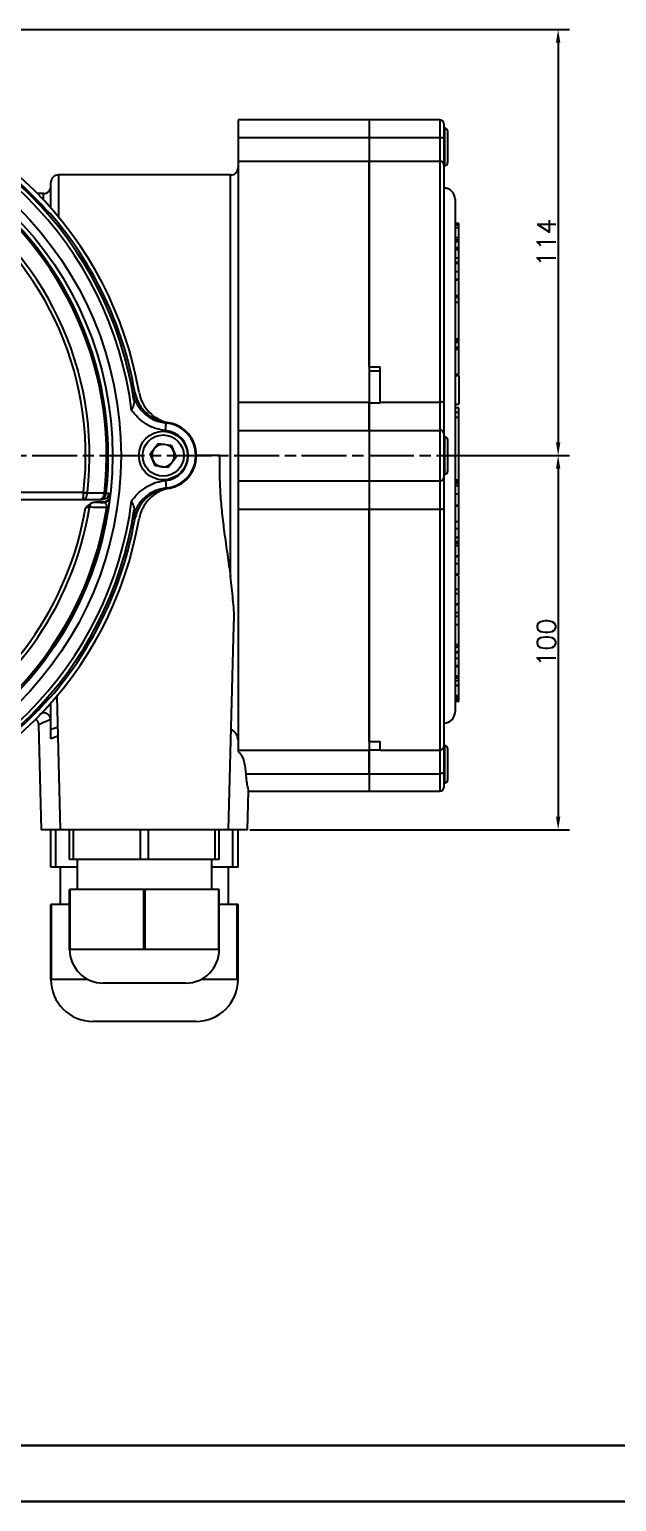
# Model space of a CAD drawing. Header units: millimetres. Extents: x 6533 to 7793, y 6972 to 7863.
# Drawn here: x 7060.7 to 7217.6, y 6971.8 to 7365.3 of the extents above; entities that cross this region are included whole.
import ezdxf

# ---------------------------------------------------------------- set-up
doc = ezdxf.new("R2010")
doc.units = ezdxf.units.MM
doc.linetypes.add('AM_ISO08W050', pattern=[18, 12, -1.5, 3, -1.5])
doc.linetypes.add('PHANTOM2', pattern=[31.75, 15.875, -3.175, 3.175, -3.175, 3.175, -3.175])
for name, color, linetype, lineweight in [('AM_5', 3, 'Continuous', 25), ('AM_7', 4, 'AM_ISO08W050', 25), ('SD', 7, 'PHANTOM2', 13)]:
    doc.layers.add(name, color=color, linetype=linetype, lineweight=lineweight)
doc.styles.add('标注', font='txt.shx', dxfattribs={"height": 5})
doc.dimstyles.new('3.5-0.5$0', dxfattribs={"dimtxt": 5, "dimasz": 3.5, "dimexe": 3, "dimexo": 0.625, "dimtad": 1, "dimdsep": 46, "dimtxsty": '标注', "dimcen": 3.5, "dimaunit": 1, "dimadec": 0, "dimazin": 2, "dimtfac": 1, "dimtmove": 0, "dimatfit": 3, "dimfxl": 0, "dimarcsym": 0})

# ---------------------------------------------------------------- blocks, each defined once
blk = doc.blocks.new('*D10')
at = {"layer": 'AM_5', "color": 0, "lineweight": -2, "transparency": 16777216}
for p, q in [((7171.09, 7251.37), (7205.01, 7251.37)), ((7202.01, 7247.87), (7202.01, 7154.87)), ((7119.66, 7151.37), (7205.01, 7151.37))]:
    blk.add_line(p, q, dxfattribs=at)
at = {"layer": 'AM_5', "color": 0, "transparency": 16777216}
for points in [[(7201.42, 7247.87), (7202.59, 7247.87), (7202.01, 7251.37)], [(7201.42, 7154.87), (7202.59, 7154.87), (7202.01, 7151.37)]]:
    blk.add_solid(points, dxfattribs=at)
at = {"layer": 'Defpoints', "color": 0, "transparency": 16777216}
for p in [(7170.47, 7251.37), (7119.04, 7151.37), (7202.01, 7151.37)]:
    blk.add_point(p, dxfattribs=at)
at = {"layer": 'AM_5', "color": 0, "transparency": 16777216, "insert": (7198.88, 7201.37), "char_height": 5, "attachment_point": 5, "rotation": 90, "style": '标注'}
blk.add_mtext('100', dxfattribs=at)
blk = doc.blocks.new('*D11')
at = {"layer": 'AM_5', "color": 0, "linetype": 'ByBlock', "lineweight": -2, "transparency": 16777216}
for p, q in [((6992.09, 7365.26), (7205.01, 7365.26)), ((7202.01, 7361.76), (7202.01, 7254.87)), ((7172.09, 7251.37), (7205.01, 7251.37))]:
    blk.add_line(p, q, dxfattribs=at)
at = {"layer": 'AM_5', "color": 0, "transparency": 16777216}
for points in [[(7201.42, 7361.76), (7202.59, 7361.76), (7202.01, 7365.26)], [(7201.42, 7254.87), (7202.59, 7254.87), (7202.01, 7251.37)]]:
    blk.add_solid(points, dxfattribs=at)
at = {"layer": 'Defpoints', "color": 0, "transparency": 16777216}
for p in [(6991.47, 7365.26), (7171.47, 7251.37), (7202.01, 7251.37)]:
    blk.add_point(p, dxfattribs=at)
at = {"layer": 'AM_5', "color": 0, "transparency": 16777216, "insert": (7198.88, 7308.31), "char_height": 5, "attachment_point": 5, "rotation": 90, "style": '标注'}
blk.add_mtext('114', dxfattribs=at)

msp = doc.modelspace()

# ---------------------------------------------------------------- linework, layer by layer
at = {"color": 7, "linetype": 'Continuous', "lineweight": 25}
for p, q in [((7151.469, 7341.069), (7116.469, 7341.069)), ((7116.469, 7341.069), (7116.469, 7336.401)), ((7170.469, 7341.069), (7151.469, 7341.069)), ((7151.469, 7341.069), (7151.469, 7336.401)), ((7170.469, 7336.401), (7170.469, 7341.069)), ((7171.469, 7340.069), (7171.469, 7336.049)), ((7171.719, 7338.869), (7171.469, 7338.869)), ((7171.719, 7328.869), (7171.719, 7338.869)), ((7172.469, 7338.119), (7172.469, 7329.619)), ((7116.469, 7336.401), (7151.469, 7336.401)), ((7116.469, 7336.401), (7116.469, 7330.078)), ((7151.469, 7336.401), (7151.469, 7330.078)), ((7151.469, 7336.401), (7170.469, 7336.401)), ((7170.469, 7330.078), (7170.469, 7336.401)), ((7171.469, 7336.049), (7171.469, 7329.095)), ((7114.469, 7326.369), (7068.469, 7326.369)), ((7068.469, 7326.369), (7068.469, 7315.174)), ((7114.469, 7219.007), (7114.469, 7326.369)), ((7116.469, 7330.078), (7151.469, 7330.078)), ((7116.469, 7330.078), (7116.469, 7265.682)), ((7151.469, 7330.078), (7151.469, 7265.682)), ((7151.469, 7330.078), (7170.469, 7330.078)), ((7151.469, 7275.068), (7151.469, 7330.078)), ((7170.469, 7265.682), (7170.469, 7330.078)), ((7171.469, 7329.095), (7171.469, 7265.503)), ((7171.469, 7328.869), (7171.719, 7328.869)), ((7066.469, 7317.513), (7066.469, 7324.369)), ((7064.469, 7321.369), (7062.884, 7321.369)), ((7064.469, 7319.714), (7064.469, 7321.369)), ((7174.469, 7319.869), (7174.469, 7251.369)), ((7066.107, 7316.012), (7066.219, 7316.123)), ((7175.469, 7313.425), (7174.469, 7313.425)), ((7175.469, 7312.909), (7174.469, 7312.909)), ((7175.469, 7312.249), (7174.469, 7312.249)), ((7175.469, 7312.999), (7175.469, 7313.425)), ((7175.469, 7312.338), (7175.469, 7312.909)), ((7175.469, 7309.539), (7174.469, 7309.539)), ((7175.469, 7308.933), (7174.469, 7308.933)), ((7175.469, 7308.483), (7174.469, 7308.483)), ((7175.469, 7306.87), (7174.469, 7306.87)), ((7175.469, 7306.82), (7174.469, 7306.82)), ((7175.469, 7306.604), (7174.469, 7306.604)), ((7175.469, 7308.933), (7175.469, 7309.539)), ((7175.469, 7308.483), (7175.469, 7308.933)), ((7175.469, 7306.604), (7175.469, 7306.82)), ((7175.469, 7306.345), (7175.469, 7306.604)), ((7175.469, 7306.345), (7174.469, 7306.345)), ((7175.469, 7304.102), (7174.469, 7304.102)), ((7175.469, 7302.941), (7174.469, 7302.941)), ((7175.469, 7302.684), (7174.469, 7302.684)), ((7175.469, 7304.156), (7175.469, 7304.394)), ((7175.469, 7302.941), (7175.469, 7304.102)), ((7175.469, 7302.684), (7175.469, 7302.941)), ((7175.469, 7302.646), (7175.469, 7302.684)), ((7175.469, 7300.44), (7174.469, 7300.44)), ((7175.469, 7298.459), (7175.469, 7300.44)), ((7175.594, 7300.266), (7175.469, 7300.266)), ((7175.469, 7298.459), (7174.469, 7298.459)), ((7175.469, 7298.272), (7174.469, 7298.272)), ((7175.469, 7298.272), (7175.469, 7298.459)), ((7175.594, 7296.515), (7175.469, 7296.515)), ((7175.469, 7295.714), (7175.594, 7295.714)), ((7175.469, 7294.083), (7174.469, 7294.083)), ((7175.469, 7293.946), (7174.469, 7293.946)), ((7175.469, 7293.592), (7174.469, 7293.592)), ((7175.469, 7292.241), (7174.469, 7292.241)), ((7175.469, 7294.154), (7175.594, 7294.154)), ((7175.469, 7293.946), (7175.469, 7294.083)), ((7175.469, 7293.592), (7175.469, 7293.946)), ((7175.469, 7292.241), (7175.469, 7293.592)), ((7175.469, 7282.467), (7175.469, 7292.241)), ((7175.594, 7283.281), (7175.469, 7283.281)), ((7175.469, 7282.467), (7174.469, 7282.467)), ((7175.469, 7282.398), (7174.469, 7282.398)), ((7175.469, 7282.149), (7174.469, 7282.149)), ((7175.469, 7281.846), (7174.469, 7281.846)), ((7174.469, 7281.719), (7175.469, 7281.719)), ((7175.469, 7280.292), (7174.469, 7280.292)), ((7175.469, 7279.735), (7174.469, 7279.735)), ((7175.469, 7282.398), (7175.469, 7282.467)), ((7175.469, 7282.149), (7175.469, 7282.398)), ((7175.469, 7280.292), (7175.469, 7281.66)), ((7175.469, 7279.735), (7175.469, 7280.292)), ((7151.469, 7275.068), (7154.469, 7275.068)), ((7154.469, 7265.682), (7154.469, 7275.068)), ((7154.469, 7273.951), (7151.469, 7273.951)), ((7175.469, 7273.005), (7174.469, 7273.005)), ((7175.469, 7272.708), (7174.469, 7272.708)), ((7175.469, 7272.708), (7175.469, 7272.83)), ((7175.469, 7272.708), (7175.469, 7265.123)), ((7088.664, 7266.183), (7088.372, 7268.278)), ((7116.469, 7265.682), (7151.469, 7265.682)), ((7116.469, 7265.682), (7116.469, 7258.109)), ((7151.469, 7265.682), (7151.469, 7258.109)), ((7154.469, 7265.395), (7151.469, 7265.395)), ((7151.469, 7258.109), (7151.469, 7265.395)), ((7154.469, 7265.682), (7170.469, 7265.682)), ((7154.469, 7265.395), (7154.469, 7265.682)), ((7170.469, 7258.109), (7170.469, 7265.682)), ((7171.469, 7265.503), (7171.469, 7257.173)), ((7174.469, 7265.123), (7175.469, 7265.123)), ((7175.469, 7264.124), (7174.469, 7264.124)), ((7175.469, 7262.891), (7175.469, 7264.124)), ((7097.102, 7258.055), (7097.29, 7260.046)), ((7175.469, 7262.891), (7174.469, 7262.891)), ((7175.469, 7261.504), (7174.469, 7261.504)), ((7175.469, 7244.765), (7175.469, 7261.504)), ((7116.469, 7258.109), (7151.469, 7258.109)), ((7116.469, 7258.109), (7116.469, 7244.629)), ((7151.469, 7258.109), (7151.469, 7244.629)), ((7151.469, 7258.109), (7170.469, 7258.109)), ((7170.469, 7244.629), (7170.469, 7258.109)), ((7171.469, 7257.173), (7171.469, 7245.565)), ((7171.719, 7256.369), (7171.469, 7256.369)), ((7171.719, 7246.369), (7171.719, 7256.369)), ((7172.469, 7255.619), (7172.469, 7247.119)), ((7093.035, 7251.824), (7095.147, 7254.571)), ((7094.358, 7248.623), (7093.035, 7251.824)), ((7095.147, 7254.571), (7098.581, 7254.115)), ((7098.581, 7254.115), (7099.903, 7250.914)), ((7097.792, 7248.168), (7094.358, 7248.623)), ((7099.903, 7250.914), (7097.792, 7248.168)), ((7111.556, 7251.369), (7105.36, 7251.369)), ((7174.469, 7251.369), (7174.469, 7182.869)), ((7097.102, 7244.683), (7097.29, 7242.693)), ((7116.469, 7244.629), (7151.469, 7244.629)), ((7116.469, 7244.629), (7116.469, 7237.057)), ((7151.469, 7244.629), (7151.469, 7237.057)), ((7151.469, 7244.629), (7170.469, 7244.629)), ((7170.469, 7237.057), (7170.469, 7244.629)), ((7171.469, 7246.369), (7171.719, 7246.369)), ((7171.469, 7245.565), (7171.469, 7237.235)), ((7175.469, 7244.765), (7174.469, 7244.765)), ((7175.469, 7244.711), (7174.469, 7244.711)), ((7175.469, 7244.405), (7174.469, 7244.405)), ((7175.469, 7243.871), (7174.469, 7243.871)), ((7175.469, 7244.711), (7175.469, 7244.765)), ((7175.469, 7244.405), (7175.469, 7244.711)), ((7175.469, 7243.315), (7175.469, 7243.871)), ((7024.494, 7241.579), (7075.185, 7241.579)), ((7075.182, 7241.419), (7075.185, 7241.579)), ((7075.185, 7241.579), (7076.211, 7241.46)), ((7076.211, 7241.46), (7076.208, 7241.419)), ((7080.788, 7241.358), (7080.793, 7241.427)), ((7080.793, 7241.427), (7081.256, 7241.376)), ((7081.256, 7241.376), (7081.254, 7241.358)), ((7175.469, 7243.315), (7174.469, 7243.315)), ((7175.469, 7243.261), (7174.469, 7243.261)), ((7175.469, 7241.067), (7174.469, 7241.067)), ((7175.469, 7243.261), (7175.469, 7243.315)), ((7175.469, 7241.067), (7175.469, 7243.261)), ((7175.594, 7239.607), (7175.469, 7239.607)), ((7074.985, 7239.579), (7024.494, 7239.579)), ((7079.279, 7239.579), (7074.985, 7239.579)), ((7080.431, 7238.869), (7078.487, 7238.869)), ((7080.068, 7239.579), (7079.279, 7239.579)), ((7081.376, 7237.463), (7081.836, 7237.392)), ((7088.372, 7234.46), (7088.664, 7236.555)), ((7116.469, 7237.057), (7151.469, 7237.057)), ((7116.469, 7237.057), (7116.469, 7172.66)), ((7151.469, 7237.057), (7151.469, 7172.66)), ((7151.469, 7237.057), (7170.469, 7237.057)), ((7151.469, 7174.96), (7151.469, 7237.057)), ((7170.469, 7172.66), (7170.469, 7237.057)), ((7171.469, 7237.235), (7171.469, 7173.644)), ((7174.469, 7238.098), (7175.594, 7238.098)), ((7175.469, 7237.807), (7174.469, 7237.807)), ((7175.469, 7233.696), (7174.469, 7233.696)), ((7174.469, 7231.848), (7175.594, 7231.848)), ((7175.469, 7233.871), (7175.469, 7234.124)), ((7175.469, 7229.48), (7175.469, 7231.727)), ((7175.469, 7229.48), (7174.469, 7229.48)), ((7175.469, 7229.373), (7174.469, 7229.373)), ((7175.469, 7229.338), (7174.469, 7229.338)), ((7175.469, 7228.27), (7174.469, 7228.27)), ((7175.469, 7228.127), (7174.469, 7228.127)), ((7175.469, 7227.85), (7174.469, 7227.85)), ((7175.469, 7229.373), (7175.469, 7229.48)), ((7175.469, 7229.338), (7175.469, 7229.373)), ((7175.469, 7228.27), (7175.469, 7229.338)), ((7175.469, 7228.127), (7175.469, 7228.27)), ((7175.469, 7227.85), (7175.469, 7228.127)), ((7175.469, 7227.245), (7174.469, 7227.245)), ((7175.469, 7224.459), (7174.469, 7224.459)), ((7175.469, 7224.317), (7174.469, 7224.317)), ((7175.469, 7224.459), (7175.469, 7227.245)), ((7175.469, 7224.317), (7175.469, 7224.459)), ((7175.469, 7222.468), (7175.469, 7224.317)), ((7175.469, 7222.468), (7174.469, 7222.468)), ((7175.469, 7219.647), (7175.469, 7222.468)), ((7175.594, 7221.655), (7175.469, 7221.655)), ((7175.469, 7219.647), (7174.469, 7219.647)), ((7175.469, 7219.37), (7174.469, 7219.37)), ((7175.469, 7219.37), (7175.469, 7219.647)), ((7175.469, 7215.601), (7174.469, 7215.601)), ((7174.469, 7214.511), (7175.594, 7214.511)), ((7175.469, 7211.632), (7175.469, 7214.397)), ((7175.594, 7213.768), (7175.469, 7213.768)), ((7175.469, 7211.632), (7174.469, 7211.632)), ((7175.469, 7211.437), (7174.469, 7211.437)), ((7175.469, 7209.334), (7174.469, 7209.334)), ((7175.594, 7208.322), (7174.469, 7208.322)), ((7175.469, 7211.437), (7175.469, 7211.632)), ((7175.469, 7209.334), (7175.469, 7211.437)), ((7175.469, 7210.691), (7175.594, 7210.691)), ((7175.469, 7208.473), (7175.469, 7209.334)), ((7113.961, 7151.369), (7115.393, 7206.038)), ((7175.469, 7206.164), (7174.469, 7206.164)), ((7175.469, 7205.902), (7175.469, 7205.989)), ((7175.469, 7200.788), (7174.469, 7200.788)), ((7174.469, 7200.262), (7175.594, 7200.262)), ((7175.469, 7198.861), (7174.469, 7198.861)), ((7175.469, 7198.603), (7174.469, 7198.603)), ((7175.469, 7197.166), (7174.469, 7197.166)), ((7175.469, 7198.861), (7175.469, 7200.088)), ((7175.469, 7199.62), (7175.594, 7199.62)), ((7175.469, 7198.603), (7175.469, 7198.861)), ((7175.469, 7197.166), (7175.469, 7198.603)), ((7175.469, 7195.18), (7175.469, 7197.166)), ((7175.469, 7195.18), (7174.469, 7195.18)), ((7175.469, 7194.905), (7174.469, 7194.905)), ((7175.469, 7194.905), (7175.469, 7195.18)), ((7175.469, 7192.369), (7175.469, 7194.905)), ((7175.469, 7192.369), (7174.469, 7192.369)), ((7175.469, 7192.251), (7174.469, 7192.251)), ((7175.469, 7192.197), (7174.469, 7192.197)), ((7175.469, 7191.909), (7174.469, 7191.909)), ((7175.469, 7191.13), (7174.469, 7191.13)), ((7175.469, 7189.944), (7174.469, 7189.944)), ((7175.469, 7189.826), (7174.469, 7189.826)), ((7175.469, 7192.251), (7175.469, 7192.369)), ((7175.469, 7192.197), (7175.469, 7192.251)), ((7175.469, 7191.909), (7175.469, 7192.197)), ((7175.469, 7191.13), (7175.469, 7191.909)), ((7175.469, 7189.944), (7175.469, 7191.13)), ((7175.469, 7189.826), (7175.469, 7189.944)), ((7175.469, 7187.176), (7175.469, 7189.826)), ((7066.219, 7186.615), (7066.107, 7186.726)), ((7066.469, 7178.216), (7066.469, 7185.225)), ((7068.043, 7187.053), (7068.977, 7151.369)), ((7175.469, 7187.176), (7174.469, 7187.176)), ((7175.469, 7187.118), (7174.469, 7187.118)), ((7175.469, 7186.737), (7174.469, 7186.737)), ((7175.469, 7186.679), (7174.469, 7186.679)), ((7175.469, 7186.578), (7174.469, 7186.578)), ((7175.469, 7186.266), (7174.469, 7186.266)), ((7175.469, 7186.066), (7174.469, 7186.066)), ((7175.469, 7185.924), (7174.469, 7185.924)), ((7175.469, 7185.723), (7174.469, 7185.723)), ((7175.469, 7185.618), (7174.469, 7185.618)), ((7175.469, 7187.118), (7175.469, 7187.176)), ((7175.469, 7186.737), (7175.469, 7187.118)), ((7175.469, 7186.679), (7175.469, 7186.737)), ((7175.469, 7186.266), (7175.469, 7186.578)), ((7175.469, 7186.066), (7175.469, 7186.266)), ((7175.469, 7185.924), (7175.469, 7186.066)), ((7175.469, 7185.723), (7175.469, 7185.924)), ((7175.469, 7185.618), (7175.469, 7185.723)), ((7063.585, 7182.332), (7064.469, 7182.674)), ((7064.469, 7182.674), (7064.469, 7183.024)), ((7063.165, 7179.431), (7063.9, 7151.369)), ((7066.469, 7178.216), (7068.259, 7178.779)), ((7068.322, 7176.378), (7066.469, 7175.703)), ((7151.469, 7174.96), (7154.469, 7174.96)), ((7154.469, 7172.66), (7154.469, 7174.96)), ((7171.719, 7173.869), (7171.469, 7173.869)), ((7171.469, 7173.644), (7171.469, 7166.689)), ((7171.719, 7168.869), (7171.719, 7173.869)), ((7172.469, 7173.119), (7172.469, 7168.869)), ((7116.469, 7172.66), (7151.469, 7172.66)), ((7116.469, 7172.66), (7116.469, 7172.284)), ((7151.469, 7172.66), (7151.469, 7166.337)), ((7154.469, 7172.603), (7151.469, 7172.603)), ((7151.469, 7166.337), (7151.469, 7172.603)), ((7154.469, 7172.66), (7170.469, 7172.66)), ((7154.469, 7172.603), (7154.469, 7172.66)), ((7170.469, 7166.337), (7170.469, 7172.66)), ((7171.719, 7163.869), (7171.719, 7168.869)), ((7172.469, 7168.869), (7172.469, 7164.619)), ((7118.606, 7166.337), (7151.469, 7166.337)), ((7151.469, 7166.337), (7151.469, 7161.669)), ((7151.469, 7166.337), (7170.469, 7166.337)), ((7170.469, 7161.669), (7170.469, 7166.337)), ((7171.469, 7166.689), (7171.469, 7162.669)), ((7119.039, 7151.369), (7119.311, 7161.766)), ((7119.286, 7161.669), (7151.469, 7161.669)), ((7151.469, 7161.669), (7170.469, 7161.669)), ((7171.469, 7163.869), (7171.719, 7163.869)), ((7066.469, 7151.369), (7063.9, 7151.369)), ((7066.469, 7141.369), (7066.469, 7151.369)), ((7067.811, 7151.369), (7066.469, 7151.369)), ((7067.811, 7141.369), (7067.811, 7151.369)), ((7068.905, 7151.369), (7067.811, 7151.369)), ((7071.469, 7151.369), (7068.977, 7151.369)), ((7071.469, 7143.369), (7071.469, 7151.369)), ((7072.543, 7151.369), (7071.469, 7151.369)), ((7072.543, 7143.369), (7072.543, 7151.369)), ((7072.557, 7151.369), (7072.543, 7151.369)), ((7090.396, 7151.369), (7072.557, 7151.369)), ((7090.396, 7151.369), (7090.381, 7151.369)), ((7090.396, 7143.369), (7090.396, 7151.369)), ((7092.543, 7151.369), (7090.396, 7151.369)), ((7110.396, 7151.369), (7092.543, 7151.369)), ((7092.543, 7143.369), (7092.543, 7151.369)), ((7092.557, 7151.369), (7092.543, 7151.369)), ((7110.396, 7151.369), (7110.381, 7151.369)), ((7110.396, 7143.369), (7110.396, 7151.369)), ((7111.469, 7151.369), (7110.396, 7151.369)), ((7113.961, 7151.369), (7111.469, 7151.369)), ((7111.469, 7143.369), (7111.469, 7151.369)), ((7115.128, 7151.369), (7114.034, 7151.369)), ((7115.128, 7141.369), (7115.128, 7151.369)), ((7116.469, 7151.369), (7115.128, 7151.369)), ((7119.039, 7151.369), (7116.469, 7151.369)), ((7116.469, 7141.369), (7116.469, 7151.369)), ((7067.811, 7141.369), (7066.469, 7141.369)), ((7073.469, 7141.369), (7067.811, 7141.369)), ((7068.969, 7141.369), (7068.969, 7131.369)), ((7072.543, 7143.369), (7071.469, 7143.369)), ((7090.396, 7143.369), (7072.543, 7143.369)), ((7073.469, 7143.369), (7073.469, 7135.369)), ((7092.543, 7143.369), (7090.396, 7143.369)), ((7110.396, 7143.369), (7092.543, 7143.369)), ((7109.469, 7135.369), (7109.469, 7143.369)), ((7115.128, 7141.369), (7109.469, 7141.369)), ((7111.469, 7143.369), (7110.396, 7143.369)), ((7113.969, 7131.369), (7113.969, 7141.369)), ((7116.469, 7141.369), (7115.128, 7141.369)), ((7071.469, 7119.369), (7071.469, 7135.369)), ((7071.633, 7135.369), (7071.469, 7135.369)), ((7071.633, 7119.369), (7071.633, 7135.369)), ((7091.305, 7135.369), (7071.633, 7135.369)), ((7091.305, 7119.369), (7091.305, 7135.369)), ((7091.633, 7135.369), (7091.305, 7135.369)), ((7091.633, 7119.369), (7091.633, 7135.369)), ((7111.305, 7135.369), (7091.633, 7135.369)), ((7111.305, 7119.369), (7111.305, 7135.369)), ((7111.469, 7135.369), (7111.305, 7135.369)), ((7111.469, 7119.369), (7111.469, 7135.369)), ((7066.469, 7111.369), (7066.469, 7131.369)), ((7066.674, 7131.369), (7066.469, 7131.369)), ((7066.674, 7111.369), (7066.674, 7131.369)), ((7071.469, 7131.369), (7066.674, 7131.369)), ((7116.265, 7131.369), (7111.469, 7131.369)), ((7116.265, 7111.369), (7116.265, 7131.369)), ((7116.469, 7131.369), (7116.265, 7131.369)), ((7116.469, 7111.369), (7116.469, 7131.369)), ((7071.633, 7119.369), (7071.469, 7119.369)), ((7081.469, 7119.369), (7071.633, 7119.369)), ((7091.305, 7119.369), (7081.469, 7119.369)), ((7091.633, 7119.369), (7091.305, 7119.369)), ((7101.469, 7119.369), (7091.633, 7119.369)), ((7111.305, 7119.369), (7101.469, 7119.369)), ((7111.469, 7119.369), (7111.305, 7119.369)), ((7066.674, 7111.369), (7066.469, 7111.369)), ((7076.346, 7111.369), (7066.674, 7111.369)), ((7091.469, 7110.369), (7080.469, 7110.369)), ((7102.469, 7110.369), (7091.469, 7110.369)), ((7116.265, 7111.369), (7106.592, 7111.369)), ((7116.469, 7111.369), (7116.265, 7111.369)), ((7091.469, 7100.119), (7077.719, 7100.119)), ((7105.219, 7100.119), (7091.469, 7100.119))]:
    msp.add_line(p, q, dxfattribs=at)
at = {"color": 7, "linetype": 'Continuous', "lineweight": 25, "flags": 128}
for points in [[(7170.469, 7336.401), (7170.664, 7336.394), (7170.852, 7336.374), (7171.025, 7336.342), (7171.176, 7336.298), (7171.301, 7336.245), (7171.393, 7336.184), (7171.45, 7336.118), (7171.469, 7336.049)], [(7076.208, 7241.419), (7079.117, 7241.424), (7080.793, 7241.427)], [(7081.254, 7241.358), (7081.464, 7241.359), (7082.058, 7241.36)], [(7081.921, 7240.184), (7081.974, 7240.166), (7082.015, 7240.151)], [(7078.487, 7238.869), (7079.63, 7238.85), (7080.529, 7238.836)], [(7080.529, 7238.836), (7080.474, 7238.854), (7080.431, 7238.869)], [(7171.469, 7166.689), (7171.45, 7166.62), (7171.393, 7166.555), (7171.301, 7166.494), (7171.176, 7166.44), (7171.025, 7166.397), (7170.852, 7166.364), (7170.664, 7166.344), (7170.469, 7166.337)]]:
    msp.add_lwpolyline(points, dxfattribs=at)
at = {"color": 7, "linetype": 'Continuous', "lineweight": 25}
for centre, radius in [((6991.469, 7251.369), 93.74), ((6991.469, 7251.369), 91.48), ((7096.469, 7251.369), 6.5), ((7096.469, 7251.369), 5.5)]:
    msp.add_circle(centre, radius, dxfattribs=at)
for centre, radius, start, end in [((6991.469, 7251.369), 100, 9.72326, 80.27674), ((6991.469, 7251.369), 97.319, 7.12436, 82.87564), ((6991.469, 7251.369), 98.317, 8.66592, 81.33409), ((6991.469, 7251.369), 90.341, 353.64897, 186.35103), ((6991.469, 7251.369), 89.875, 353.64897, 186.35103), ((7170.469, 7340.069), 1, 0, 90), ((7171.719, 7338.119), 0.75, 0, 90), ((6991.469, 7251.369), 85.319, 353.33017, 186.66983), ((6991.469, 7251.369), 84.287, 353.33017, 186.66983), ((7068.469, 7324.369), 2, 90, 180), ((7114.469, 7328.369), 2, 270, 0), ((7170.477, 7329.086), 0.992, 0.46974, 90.46216), ((7171.719, 7329.619), 0.75, 270, 0), ((6991.469, 7251.369), 98.739, 40.89535, 49.10465), ((7064.469, 7323.369), 2, 270, 0), ((7171.469, 7319.869), 3, 0, 90), ((6991.469, 7251.369), 98.897, 9.91459, 40.90189), ((7099.889, 7269.947), 10, 189.72326, 259.56965), ((7170.711, 7264.15), 1.551, 60.73443, 98.97897), ((7096.469, 7251.369), 8.715, 275.40246, 84.59754), ((7096.469, 7251.369), 8.89, 276.91659, 83.08341), ((7096.469, 7251.369), 8.89, 280.43035, 79.56965), ((7096.469, 7251.369), 6.716, 275.40246, 84.59754), ((7170.5, 7257.14), 0.97, 1.9514, 91.82675), ((7171.719, 7255.619), 0.75, 0, 90), ((7096.469, 7251.369), 3, 142.44828, 202.44828), ((7096.469, 7251.369), 3, 82.44828, 142.44828), ((7096.469, 7251.369), 3, 22.44828, 82.44828), ((7096.469, 7251.369), 3, 322.44828, 22.44828), ((7096.469, 7251.369), 3, 202.44828, 262.44828), ((7096.469, 7251.369), 3, 262.44828, 322.44828), ((7170.5, 7245.598), 0.97, 268.17325, 358.0486), ((7171.719, 7247.119), 0.75, 270, 0), ((7075.695, 7255.742), 14.333, 267.94984, 272.05016), ((7080.526, 7240.336), 1.5, 270.08726, 352.92929), ((7081.021, 7243.184), 1.841, 262.72931, 277.27069), ((6991.469, 7251.369), 91.14, 352.95074, 353.69506), ((7099.889, 7232.791), 10, 100.43035, 170.27674), ((6991.469, 7251.369), 90.976, 277.53416, 351.20762), ((6991.469, 7251.369), 91.441, 277.53416, 351.20762), ((6991.469, 7251.369), 97.319, 277.12436, 352.87564), ((6991.469, 7251.369), 98.317, 278.66592, 351.33409), ((6991.469, 7251.369), 86.42, 297.29308, 350.7957), ((6991.469, 7251.369), 85.387, 298.25952, 350.58087), ((7078.537, 7237.443), 1.764, 140.30132, 176.66461), ((7170.711, 7238.588), 1.551, 261.02103, 299.26557), ((6991.469, 7251.369), 100, 279.72326, 350.27674), ((6991.469, 7251.369), 98.897, 319.09811, 350.08541), ((6991.469, 7251.369), 98.739, 310.89535, 319.10465), ((7171.469, 7182.869), 3, 270, 0), ((7170.477, 7173.652), 0.992, 269.53784, 359.53026), ((7171.719, 7173.119), 0.75, 0, 90), ((7170.469, 7162.669), 1, 270, 0), ((7171.719, 7164.619), 0.75, 270, 0), ((7080.469, 7119.369), 9, 180, 270), ((7102.469, 7119.369), 9, 270, 0), ((7077.719, 7111.369), 11.25, 180, 270), ((7105.219, 7111.369), 11.25, 270, 0)]:
    msp.add_arc(centre, radius, start, end, dxfattribs=at)
for points, knots in [([(7175.469, 7309.539), (7175.469, 7310.047), (7175.469, 7310.954), (7175.469, 7311.853), (7175.469, 7312.249)], [0, 0, 0, 0, 0.5600038, 1, 1, 1, 1]), ([(7175.469, 7306.87), (7175.469, 7307.294), (7175.469, 7307.815), (7175.469, 7308.332), (7175.469, 7308.429)], [0, 0, 0, 0, 0.8129931, 1, 1, 1, 1]), ([(7175.469, 7304.102), (7175.469, 7304.524), (7175.469, 7305.278), (7175.469, 7306.019), (7175.469, 7306.345)], [0, 0, 0, 0, 0.5599908, 1, 1, 1, 1]), ([(7175.469, 7300.44), (7175.469, 7300.864), (7175.469, 7301.621), (7175.469, 7302.359), (7175.469, 7302.684)], [0, 0, 0, 0, 0.5599907, 1, 1, 1, 1]), ([(7175.469, 7294.083), (7175.469, 7295.141), (7175.469, 7296.473), (7175.469, 7297.82), (7175.469, 7298.097)], [0, 0, 0, 0, 0.7945195, 1, 1, 1, 1]), ([(7175.469, 7281.846), (7175.469, 7281.977), (7175.469, 7282.161), (7175.469, 7282.148), (7175.469, 7282.144)], [0, 0, 0, 0, 0.7154878, 1, 1, 1, 1]), ([(7175.469, 7273.005), (7175.469, 7273.833), (7175.469, 7275.49), (7175.469, 7277.695), (7175.469, 7278.961), (7175.469, 7279.735)], [0, 0, 0, 0, 0.279543, 0.559362, 1, 1, 1, 1]), ([(7088.372, 7268.278), (7088.469, 7268.301), (7088.641, 7268.342), (7088.813, 7268.38), (7088.889, 7268.397)], [0, 0, 0, 0, 0.56, 1, 1, 1, 1]), ([(7088.372, 7268.278), (7088.661, 7267.226), (7089.241, 7265.12), (7091.329, 7262.538), (7094.071, 7260.661), (7096.217, 7260.251), (7097.29, 7260.046)], [0, 0, 0, 0, 0.2496929, 0.49994, 0.7499529, 1, 1, 1, 1]), ([(7088.889, 7268.397), (7089.17, 7267.365), (7089.732, 7265.303), (7091.75, 7262.759), (7094.4, 7260.877), (7096.492, 7260.423), (7097.54, 7260.195)], [0, 0, 0, 0, 0.2500466, 0.4994486, 0.7493959, 1, 1, 1, 1]), ([(7088.665, 7266.182), (7088.686, 7265.963), (7088.73, 7265.501), (7088.596, 7264.832), (7088.335, 7264.269), (7088.057, 7263.827), (7088.043, 7263.568), (7088.037, 7263.439)], [0, 0, 0, 0, 0.2356379, 0.4976862, 0.749308, 0.8757894, 1, 1, 1, 1]), ([(7097.102, 7258.055), (7096.099, 7258.226), (7094.099, 7258.566), (7091.569, 7259.902), (7089.569, 7261.588), (7088.549, 7262.82), (7088.037, 7263.439)], [0, 0, 0, 0, 0.2799126, 0.5583241, 0.7781328, 1, 1, 1, 1]), ([(7097.54, 7260.195), (7097.493, 7260.167), (7097.409, 7260.119), (7097.326, 7260.068), (7097.29, 7260.046)], [0, 0, 0, 0, 0.56, 1, 1, 1, 1]), ([(7175.469, 7261.504), (7175.469, 7261.733), (7175.469, 7262.187), (7175.469, 7262.865), (7175.469, 7262.881), (7175.469, 7262.891)], [0, 0, 0, 0, 0.2816335, 0.559997, 1, 1, 1, 1]), ([(7111.556, 7251.369), (7111.527, 7249.659), (7111.467, 7246.238), (7111.704, 7241.087), (7112.155, 7235.955), (7112.819, 7230.512), (7113.652, 7224.82), (7114.196, 7220.949), (7114.469, 7219.007)], [0, 0, 0, 0, 0.1525742, 0.3051596, 0.461858, 0.6185799, 0.8086165, 1, 1, 1, 1]), ([(7088.037, 7239.299), (7088.691, 7240.086), (7089.992, 7241.65), (7092.326, 7243.29), (7094.736, 7244.319), (7096.311, 7244.562), (7097.102, 7244.683)], [0, 0, 0, 0, 0.2818719, 0.5606521, 0.7796601, 1, 1, 1, 1]), ([(7175.469, 7243.871), (7175.469, 7243.887), (7175.469, 7243.918), (7175.469, 7244.117), (7175.469, 7244.295), (7175.469, 7244.405)], [0, 0, 0, 0, 0.2815491, 0.5593929, 1, 1, 1, 1]), ([(7074.985, 7239.579), (7074.985, 7239.579), (7075.009, 7239.58), (7075.058, 7239.672), (7075.12, 7240.057), (7075.164, 7240.628), (7075.179, 7241.117), (7075.182, 7241.38), (7075.182, 7241.419)], [0, 0, 0, 0, 0.003259, 0.2475358, 0.4923987, 0.7330982, 0.9608921, 1, 1, 1, 1]), ([(7074.985, 7239.579), (7074.987, 7239.579), (7075.136, 7239.58), (7075.437, 7239.672), (7075.822, 7240.057), (7076.092, 7240.628), (7076.19, 7241.117), (7076.206, 7241.38), (7076.208, 7241.419)], [0, 0, 0, 0, 0.003259, 0.2475358, 0.4923987, 0.7330982, 0.9608921, 1, 1, 1, 1]), ([(7079.279, 7239.579), (7079.282, 7239.579), (7079.467, 7239.58), (7079.84, 7239.672), (7080.313, 7240.059), (7080.668, 7240.642), (7080.748, 7241.118), (7080.788, 7241.358)], [0, 0, 0, 0, 0.0033242, 0.2530387, 0.5034573, 0.7495242, 1, 1, 1, 1]), ([(7079.279, 7239.579), (7079.282, 7239.579), (7079.525, 7239.58), (7080.013, 7239.672), (7080.633, 7240.059), (7081.097, 7240.642), (7081.201, 7241.118), (7081.254, 7241.358)], [0, 0, 0, 0, 0.0033242, 0.2530387, 0.5034572, 0.7495242, 1, 1, 1, 1]), ([(7082.058, 7241.36), (7082.048, 7241.287), (7082.005, 7240.993), (7081.798, 7240.5), (7081.344, 7239.991), (7080.744, 7239.646), (7080.293, 7239.602), (7080.068, 7239.579)], [0, 0, 0, 0, 0.0755956, 0.3063963, 0.5375021, 0.7687536, 1, 1, 1, 1]), ([(7081.921, 7240.184), (7081.885, 7240.019), (7081.838, 7239.807), (7081.65, 7239.473), (7081.393, 7239.182), (7080.942, 7238.92), (7080.603, 7238.886), (7080.431, 7238.869)], [0, 0, 0, 0, 0.2326691, 0.2977546, 0.5306269, 0.7634909, 1, 1, 1, 1]), ([(7082.015, 7240.151), (7082.035, 7240.117), (7082.073, 7240.051), (7082.074, 7239.625), (7082.044, 7239.12), (7081.997, 7238.615), (7081.931, 7238.034), (7081.867, 7237.602), (7081.836, 7237.392)], [0, 0, 0, 0, 0.2597265, 0.4990194, 0.6272189, 0.7512491, 0.8793284, 1, 1, 1, 1]), ([(7097.29, 7242.693), (7096.217, 7242.487), (7094.071, 7242.077), (7091.329, 7240.201), (7089.241, 7237.619), (7088.661, 7235.512), (7088.372, 7234.46)], [0, 0, 0, 0, 0.2500471, 0.50006, 0.75030711, 1, 1, 1, 1]), ([(7097.54, 7242.543), (7096.494, 7242.317), (7094.406, 7241.865), (7091.757, 7239.986), (7089.736, 7237.441), (7089.172, 7235.375), (7088.889, 7234.341)], [0, 0, 0, 0, 0.25006523, 0.49944561, 0.74938637, 1, 1, 1, 1]), ([(7097.29, 7242.693), (7097.336, 7242.664), (7097.419, 7242.614), (7097.503, 7242.565), (7097.54, 7242.543)], [0, 0, 0, 0, 0.56, 1, 1, 1, 1]), ([(7175.469, 7238.128), (7175.469, 7238.118), (7175.469, 7238.05), (7175.469, 7238.402), (7175.469, 7239.612), (7175.469, 7240.581), (7175.469, 7241.067)], [0, 0, 0, 0, 0.0577505, 0.4235497, 0.710985, 1, 1, 1, 1]), ([(7077.18, 7238.57), (7076.985, 7238.454), (7076.617, 7238.235), (7076.142, 7237.82), (7075.852, 7237.54), (7075.707, 7237.397), (7075.705, 7237.395)], [0, 0, 0, 0, 0.3596621, 0.6768897, 0.9958401, 1, 1, 1, 1]), ([(7076.776, 7237.546), (7076.635, 7237.528), (7076.411, 7237.498), (7076.033, 7237.445), (7075.818, 7237.412), (7075.705, 7237.395)], [0, 0, 0, 0, 0.4463965, 0.7099365, 1, 1, 1, 1]), ([(7081.376, 7237.463), (7080.518, 7237.478), (7078.985, 7237.506), (7077.451, 7237.534), (7076.776, 7237.546)], [0, 0, 0, 0, 0.5599999, 1, 1, 1, 1]), ([(7078.487, 7238.869), (7078.139, 7238.842), (7077.684, 7238.807), (7077.275, 7238.615), (7077.18, 7238.57)], [0, 0, 0, 0, 0.7661428, 1, 1, 1, 1]), ([(7081.376, 7237.463), (7081.387, 7237.518), (7081.409, 7237.628), (7081.422, 7237.848), (7081.394, 7238.097), (7081.312, 7238.332), (7081.058, 7238.733), (7080.767, 7238.789), (7080.529, 7238.836)], [0, 0, 0, 0, 0.04762637, 0.09440478, 0.19412654, 0.30849952, 0.43537412, 1, 1, 1, 1]), ([(7088.037, 7239.299), (7088.044, 7239.171), (7088.054, 7238.979), (7088.138, 7238.793), (7088.328, 7238.462), (7088.591, 7237.953), (7088.729, 7237.237), (7088.685, 7236.775), (7088.665, 7236.557)], [0, 0, 0, 0, 0.12425741, 0.18697193, 0.19771051, 0.50212623, 0.76426665, 1, 1, 1, 1]), ([(7175.469, 7233.696), (7175.469, 7233.945), (7175.469, 7234.441), (7175.469, 7235.431), (7175.469, 7236.457), (7175.469, 7237.321), (7175.469, 7237.645), (7175.469, 7237.807)], [0, 0, 0, 0, 0.1249208, 0.2499207, 0.4992989, 0.7493989, 1, 1, 1, 1]), ([(7088.889, 7234.341), (7088.792, 7234.363), (7088.62, 7234.401), (7088.448, 7234.442), (7088.372, 7234.46)], [0, 0, 0, 0, 0.56, 1, 1, 1, 1]), ([(7175.469, 7231.902), (7175.469, 7231.895), (7175.469, 7231.873), (7175.469, 7232.286), (7175.469, 7232.986), (7175.469, 7233.459), (7175.469, 7233.696)], [0, 0, 0, 0, 0.2154463, 0.6069969, 0.8035003, 1, 1, 1, 1]), ([(7175.469, 7227.245), (7175.469, 7227.279), (7175.469, 7227.347), (7175.469, 7227.587), (7175.469, 7227.75), (7175.469, 7227.85)], [0, 0, 0, 0, 0.2817578, 0.5598847, 1, 1, 1, 1]), ([(7115.325, 7206.04), (7115.356, 7206.444), (7115.515, 7208.567), (7115.161, 7212.969), (7114.701, 7216.988), (7114.469, 7219.007)], [0, 0, 0, 0, 0.1049047, 0.5502823, 1, 1, 1, 1]), ([(7175.469, 7215.601), (7175.469, 7215.825), (7175.469, 7216.275), (7175.469, 7217.295), (7175.469, 7218.329), (7175.469, 7218.928), (7175.469, 7219.151)], [0, 0, 0, 0, 0.19280479, 0.38574233, 0.7706629, 1, 1, 1, 1]), ([(7175.469, 7214.572), (7175.469, 7214.572), (7175.469, 7214.573), (7175.469, 7215.005), (7175.469, 7215.402), (7175.469, 7215.601)], [0, 0, 0, 0, 0.4220246, 0.7109905, 1, 1, 1, 1]), ([(7175.469, 7206.164), (7175.469, 7206.531), (7175.469, 7207.264), (7175.469, 7208.112), (7175.469, 7208.238), (7175.469, 7208.298)], [0, 0, 0, 0, 0.342567, 0.6844696, 1, 1, 1, 1]), ([(7175.469, 7200.788), (7175.469, 7200.966), (7175.469, 7201.324), (7175.469, 7202.293), (7175.469, 7203.564), (7175.469, 7204.972), (7175.469, 7205.767), (7175.469, 7206.164)], [0, 0, 0, 0, 0.1249167, 0.2498969, 0.4992753, 0.7494, 1, 1, 1, 1]), ([(7175.469, 7200.281), (7175.469, 7200.274), (7175.469, 7200.213), (7175.469, 7200.379), (7175.469, 7200.651), (7175.469, 7200.788)], [0, 0, 0, 0, 0.0536058, 0.5266947, 1, 1, 1, 1]), ([(7062.319, 7180.974), (7062.375, 7180.943), (7062.64, 7180.795), (7062.96, 7180.309), (7063.175, 7179.785), (7063.153, 7179.48), (7063.149, 7179.433)], [0, 0, 0, 0, 0.1039482, 0.4969543, 0.9241489, 1, 1, 1, 1]), ([(7066.456, 7180.849), (7066.417, 7180.833), (7065.712, 7180.543), (7064.521, 7180.031), (7063.499, 7179.574), (7063.06, 7179.374), (7063.18, 7179.428), (7063.187, 7179.431)], [0, 0, 0, 0, 0.01826638, 0.33361974, 0.65738952, 0.9798741, 1, 1, 1, 1]), ([(7066.456, 7180.849), (7066.409, 7181.064), (7066.315, 7181.494), (7065.917, 7182.048), (7065.376, 7182.462), (7064.865, 7182.635), (7064.558, 7182.669), (7064.474, 7182.673), (7064.469, 7182.674)], [0, 0, 0, 0, 0.2247288, 0.4493265, 0.6774787, 0.9120762, 0.9954833, 1, 1, 1, 1]), ([(7066.469, 7175.703), (7066.469, 7175.839), (7066.469, 7176.175), (7066.469, 7176.775), (7066.469, 7177.628), (7066.469, 7177.981), (7066.469, 7178.216)], [0, 0, 0, 0, 0.0916901, 0.2258204, 0.4864244, 1, 1, 1, 1]), ([(7116.469, 7175.483), (7116.461, 7175.62), (7116.44, 7175.96), (7116.241, 7176.58), (7115.725, 7177.435), (7115.132, 7177.942), (7114.68, 7178.113), (7114.662, 7178.119)], [0, 0, 0, 0, 0.0888572, 0.2198689, 0.4798888, 0.9790569, 1, 1, 1, 1]), ([(7118.606, 7166.337), (7118.509, 7167.304), (7118.316, 7169.238), (7117.6, 7171.259), (7116.822, 7171.965), (7116.469, 7172.284)], [0, 0, 0, 0, 0.3537743, 0.7076089, 1, 1, 1, 1]), ([(7119.286, 7161.767), (7119.291, 7161.743), (7119.31, 7161.661), (7119.15, 7162.354), (7118.884, 7163.745), (7118.685, 7165.246), (7118.618, 7166.168), (7118.606, 7166.337)], [0, 0, 0, 0, 0.113128, 0.3835935, 0.6572052, 0.936998, 1, 1, 1, 1])]:
    msp.add_open_spline(points, degree=3, knots=knots, dxfattribs=at)
at = {"layer": 'AM_7'}
msp.add_line((6809.469, 7251.369), (7177.469, 7251.369), dxfattribs=at)
at = {"layer": 'SD', "linetype": 'ByBlock', "lineweight": 30}
for p, q in [((6608.018, 6986.803), (7778.018, 6986.803)), ((6533.018, 6971.803), (7793.018, 6971.803))]:
    msp.add_line(p, q, dxfattribs=at)

# ---------------------------------------------------------------- dimensions: what is measured, and where the dimension line sits
at = {"layer": 'AM_5'}
dim = msp.add_linear_dim(base=(7202.008, 7251.369), p1=(6991.469, 7365.26), p2=(7171.469, 7251.369), angle=90, text='114', dimstyle='3.5-0.5$0', override={"dimpost": '', "dimarcsym": 1}, dxfattribs=at)
dim.commit()
dim.dimension.update_dxf_attribs({"geometry": '*D11', "text_midpoint": (7198.883, 7308.314)})
dim = msp.add_linear_dim(base=(7202.008, 7151.369), p1=(7170.469, 7251.369), p2=(7119.039, 7151.369), angle=90, dimstyle='3.5-0.5$0', override={"dimpost": '', "dimarcsym": 1}, dxfattribs=at)
dim.commit()
dim.dimension.update_dxf_attribs({"geometry": '*D10', "text_midpoint": (7198.883, 7201.369)})

doc.saveas('drawing.dxf')
